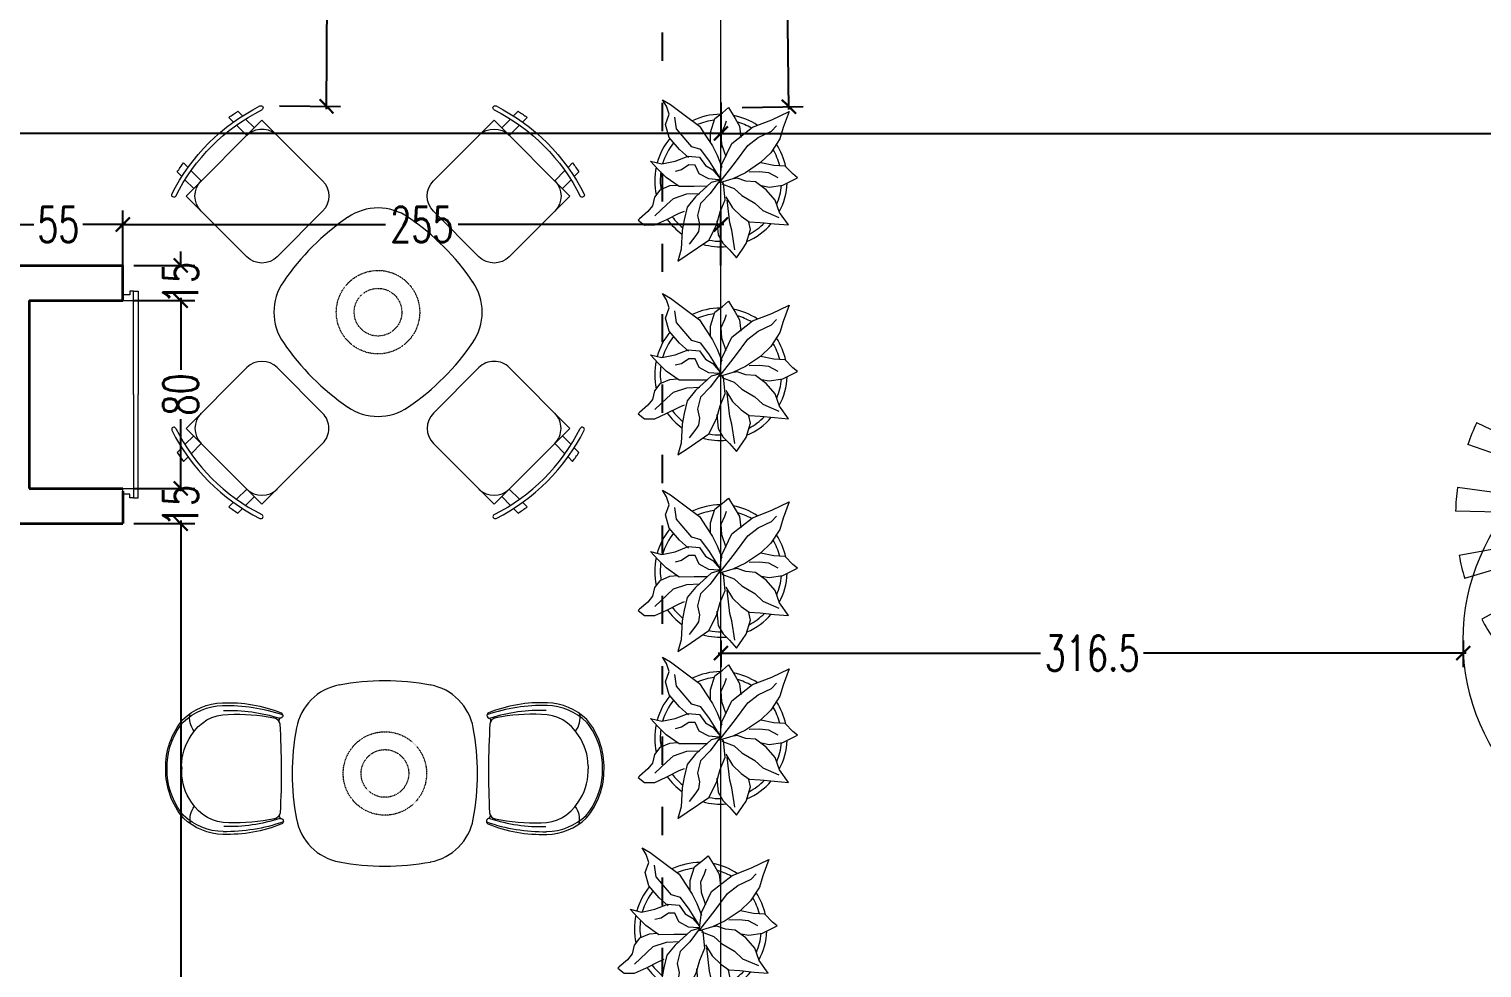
# Model space of a CAD drawing. Header units: centimetres. Extents: x -3207095 to 15275363, y -32656 to 4798027.
# Drawn here: x 682702 to 683321, y 4437338 to 4437738 of the extents above; entities that cross this region are included whole.
import ezdxf

# ---------------------------------------------------------------- set-up
doc = ezdxf.new("R2010")
doc.units = ezdxf.units.CM
for name, pattern in [('ACAD_ISO03W100', [30, 12, -18]), ('DUZ', [500, 500]), ('HIDDEN', [0.375, 0.25, -0.125])]:
    doc.linetypes.add(name, pattern=pattern)
doc.layers.get('0').update_dxf_attribs({"color": 1, "linetype": 'DUZ'})
doc.layers.add('DIM', color=1, linetype='DUZ')
for name, color, linetype, lineweight in [('DUVAR', 7, 'Continuous', 35), ('Fix & Furniture', 144, 'Continuous', 13), ('Fix. Furniture', 144, 'Continuous', 9), ('iç duvar', 7, 'Continuous', 50), ('KAPEN', 151, 'Continuous', 9), ('Wall', 7, 'Continuous', 35)]:
    doc.layers.add(name, color=color, linetype=linetype, lineweight=lineweight)
doc.styles.add('ATT', font='romans.shx')
doc.styles.add('DIM', font='ROMANSTW.SHX', dxfattribs={"width": 0.7})
doc.dimstyles.new('1_100', dxfattribs={"dimtxt": 15, "dimasz": 6, "dimexe": 6, "dimexo": 0, "dimgap": 2, "dimtad": 0, "dimdec": 1, "dimzin": 11, "dimdsep": 46, "dimtxsty": 'DIM', "dimblk": 'ARCHTICK', "dimcen": 3, "dimdle": 1.25, "dimclrt": 2, "dimadec": 0, "dimazin": 0, "dimtfac": 1.25, "dimtdec": 1, "dimtix": 1, "dimtofl": 0, "dimtmove": 1, "dimatfit": 3, "dimldrblk": 'ARCHTICK', "dimfxl": 20, "dimfxlon": 1, "dimtolj": 1, "dimtzin": 0, "dimarcsym": 0})

# ---------------------------------------------------------------- blocks, each defined once
blk = doc.blocks.new('_ArchTick')
at = {"color": 0, "linetype": 'ByBlock', "const_width": 0.15}
blk.add_lwpolyline([(-0.5, -0.5), (0.5, 0.5)], dxfattribs=at)
blk = doc.blocks.new('*D5577')
at = {"layer": 'Defpoints', "color": 0, "linetype": 'Continuous', "lineweight": 5, "transparency": 16777216}
for p in [(682946.79, 4439774.74), (682766.79, 4439756.93), (682946.79, 0)]:
    blk.add_point(p, dxfattribs=at)
at = {"layer": 'DIM', "color": 0, "linetype": 'Continuous', "lineweight": -2, "transparency": 16777216}
for p, q in [((682766.79, 4439756.93), (682766.79, 4439780.74)), ((682946.79, 4439754.74), (682946.79, 4439780.74)), ((682765.54, 4439774.74), (682842.29, 4439774.74)), ((682948.04, 4439774.74), (682871.29, 4439774.74))]:
    blk.add_line(p, q, dxfattribs=at)
at = {"layer": 'DIM', "color": 0, "linetype": 'Continuous', "lineweight": -2, "transparency": 16777216, "xscale": 6, "yscale": 6, "zscale": 6, "rotation": 180}
blk.add_blockref('_ArchTick', (682766.79, 4439774.74), dxfattribs=at)
at = {"layer": 'DIM', "color": 0, "linetype": 'Continuous', "lineweight": -2, "transparency": 16777216, "xscale": 6, "yscale": 6, "zscale": 6}
blk.add_blockref('_ArchTick', (682946.79, 4439774.74), dxfattribs=at)
at = {"layer": 'DIM', "color": 2, "linetype": 'Continuous', "lineweight": 5, "transparency": 16777216, "insert": (682856.79, 4439774.74), "char_height": 15, "attachment_point": 5, "style": 'DIM'}
blk.add_mtext('\\A1;180', dxfattribs=at)
blk = doc.blocks.new('*D5696')
at = {"layer": 'Defpoints', "color": 0, "linetype": 'Continuous', "lineweight": 5, "transparency": 16777216}
for p in [(682996.79, 4437654.35), (682741.79, 4437636.93), (682996.79, 4437636.93)]:
    blk.add_point(p, dxfattribs=at)
at = {"layer": 'DIM', "color": 0, "linetype": 'Continuous', "lineweight": -2, "transparency": 16777216}
for p, q in [((682741.79, 4437636.93), (682741.79, 4437660.35)), ((682996.79, 4437636.93), (682996.79, 4437660.35)), ((682740.54, 4437654.35), (682853.79, 4437654.35)), ((682998.04, 4437654.35), (682884.79, 4437654.35))]:
    blk.add_line(p, q, dxfattribs=at)
at = {"layer": 'DIM', "color": 0, "linetype": 'Continuous', "lineweight": -2, "transparency": 16777216, "xscale": 6, "yscale": 6, "zscale": 6, "rotation": 180}
blk.add_blockref('_ArchTick', (682741.79, 4437654.35), dxfattribs=at)
at = {"layer": 'DIM', "color": 0, "linetype": 'Continuous', "lineweight": -2, "transparency": 16777216, "xscale": 6, "yscale": 6, "zscale": 6}
blk.add_blockref('_ArchTick', (682996.79, 4437654.35), dxfattribs=at)
at = {"layer": 'DIM', "color": 2, "linetype": 'Continuous', "lineweight": 5, "transparency": 16777216, "insert": (682869.29, 4437654.35), "char_height": 15, "attachment_point": 5, "style": 'DIM'}
blk.add_mtext('\\A1;255', dxfattribs=at)
blk = doc.blocks.new('*D5697')
at = {"layer": 'Defpoints', "color": 0, "linetype": 'Continuous', "lineweight": 5, "transparency": 16777216}
for p in [(682686.79, 4437654.35), (682686.79, 4437636.93), (682741.79, 4437636.93)]:
    blk.add_point(p, dxfattribs=at)
at = {"layer": 'DIM', "color": 0, "linetype": 'Continuous', "lineweight": -2, "transparency": 16777216}
for p, q in [((682686.79, 4437636.93), (682686.79, 4437660.35)), ((682741.79, 4437636.93), (682741.79, 4437660.35)), ((682685.54, 4437654.35), (682703.79, 4437654.35)), ((682743.04, 4437654.35), (682724.79, 4437654.35))]:
    blk.add_line(p, q, dxfattribs=at)
at = {"layer": 'DIM', "color": 0, "linetype": 'Continuous', "lineweight": -2, "transparency": 16777216, "xscale": 6, "yscale": 6, "zscale": 6, "rotation": 180}
blk.add_blockref('_ArchTick', (682686.79, 4437654.35), dxfattribs=at)
at = {"layer": 'DIM', "color": 0, "linetype": 'Continuous', "lineweight": -2, "transparency": 16777216, "xscale": 6, "yscale": 6, "zscale": 6}
blk.add_blockref('_ArchTick', (682741.79, 4437654.35), dxfattribs=at)
at = {"layer": 'DIM', "color": 2, "linetype": 'Continuous', "lineweight": 5, "transparency": 16777216, "insert": (682714.29, 4437654.35), "char_height": 15, "attachment_point": 5, "style": 'DIM'}
blk.add_mtext('\\A1;55', dxfattribs=at)
blk = doc.blocks.new('*D5698')
at = {"layer": 'Defpoints', "color": 0, "linetype": 'Continuous', "lineweight": 5, "transparency": 16777216}
for p in [(682741.79, 4437621.93), (682741.79, 4437541.93), (682766.46, 4437541.93)]:
    blk.add_point(p, dxfattribs=at)
at = {"layer": 'DIM', "color": 0, "linetype": 'Continuous', "lineweight": -2, "transparency": 16777216}
for p, q in [((682746.46, 4437621.93), (682772.46, 4437621.93)), ((682766.46, 4437623.18), (682766.46, 4437592.43)), ((682766.46, 4437540.68), (682766.46, 4437571.43)), ((682746.46, 4437541.93), (682772.46, 4437541.93))]:
    blk.add_line(p, q, dxfattribs=at)
at = {"layer": 'DIM', "color": 0, "linetype": 'Continuous', "lineweight": -2, "transparency": 16777216, "xscale": 6, "yscale": 6, "zscale": 6}
for p, rotation in [((682766.46, 4437621.93), 90), ((682766.46, 4437541.93), 270)]:
    blk.add_blockref('_ArchTick', p, dxfattribs=dict(at, rotation=rotation))
at = {"layer": 'DIM', "color": 2, "linetype": 'Continuous', "lineweight": 5, "transparency": 16777216, "insert": (682766.46, 4437581.93), "char_height": 15, "attachment_point": 5, "rotation": 90, "style": 'DIM'}
blk.add_mtext('\\A1;80', dxfattribs=at)
blk = doc.blocks.new('*D5699')
at = {"layer": 'Defpoints', "color": 0, "linetype": 'Continuous', "lineweight": 5, "transparency": 16777216}
for p in [(682741.79, 4437636.93), (682766.46, 4437636.93), (682741.79, 4437621.93)]:
    blk.add_point(p, dxfattribs=at)
at = {"layer": 'DIM', "color": 0, "linetype": 'Continuous', "lineweight": -2, "transparency": 16777216}
for p, q in [((682766.46, 4437636.93), (682766.46, 4437642.93)), ((682746.46, 4437636.93), (682772.46, 4437636.93)), ((682746.46, 4437621.93), (682772.46, 4437621.93)), ((682766.46, 4437621.93), (682766.46, 4437615.93))]:
    blk.add_line(p, q, dxfattribs=at)
at = {"layer": 'DIM', "color": 0, "linetype": 'Continuous', "lineweight": -2, "transparency": 16777216, "xscale": 6, "yscale": 6, "zscale": 6}
for p, rotation in [((682766.46, 4437636.93), 270), ((682766.46, 4437621.93), 90)]:
    blk.add_blockref('_ArchTick', p, dxfattribs=dict(at, rotation=rotation))
at = {"layer": 'DIM', "color": 2, "linetype": 'Continuous', "lineweight": 5, "transparency": 16777216, "insert": (682766.46, 4437629.43), "char_height": 15, "attachment_point": 5, "rotation": 90, "style": 'DIM'}
blk.add_mtext('\\A1;15', dxfattribs=at)
blk = doc.blocks.new('*D5700')
at = {"layer": 'Defpoints', "color": 0, "linetype": 'Continuous', "lineweight": 5, "transparency": 16777216}
for p in [(682741.79, 4437541.93), (682741.79, 4437526.93), (682766.46, 4437526.93)]:
    blk.add_point(p, dxfattribs=at)
at = {"layer": 'DIM', "color": 0, "linetype": 'Continuous', "lineweight": -2, "transparency": 16777216}
for p, q in [((682766.46, 4437541.93), (682766.46, 4437547.93)), ((682746.46, 4437541.93), (682772.46, 4437541.93)), ((682746.46, 4437526.93), (682772.46, 4437526.93)), ((682766.46, 4437526.93), (682766.46, 4437520.93))]:
    blk.add_line(p, q, dxfattribs=at)
at = {"layer": 'DIM', "color": 0, "linetype": 'Continuous', "lineweight": -2, "transparency": 16777216, "xscale": 6, "yscale": 6, "zscale": 6}
for p, rotation in [((682766.46, 4437541.93), 270), ((682766.46, 4437526.93), 90)]:
    blk.add_blockref('_ArchTick', p, dxfattribs=dict(at, rotation=rotation))
at = {"layer": 'DIM', "color": 2, "linetype": 'Continuous', "lineweight": 5, "transparency": 16777216, "insert": (682766.46, 4437534.43), "char_height": 15, "attachment_point": 5, "rotation": 90, "style": 'DIM'}
blk.add_mtext('\\A1;15', dxfattribs=at)
blk = doc.blocks.new('*D4582')
at = {"layer": 'Defpoints', "color": 0, "linetype": 'Continuous', "lineweight": 5, "transparency": 16777216}
for p in [(682741.79, 4437526.93), (682760.27, 4436836.93), (682766.46, 4436836.93)]:
    blk.add_point(p, dxfattribs=at)
at = {"layer": 'DIM', "color": 0, "linetype": 'Continuous', "lineweight": -2, "transparency": 16777216}
for p, q in [((682746.46, 4437526.93), (682772.46, 4437526.93)), ((682766.46, 4437528.18), (682766.46, 4437197.43)), ((682766.46, 4436835.68), (682766.46, 4437166.43)), ((682760.27, 4436836.93), (682772.46, 4436836.93))]:
    blk.add_line(p, q, dxfattribs=at)
at = {"layer": 'DIM', "color": 0, "linetype": 'Continuous', "lineweight": -2, "transparency": 16777216, "xscale": 6, "yscale": 6, "zscale": 6}
for p, rotation in [((682766.46, 4437526.93), 90), ((682766.46, 4436836.93), 270)]:
    blk.add_blockref('_ArchTick', p, dxfattribs=dict(at, rotation=rotation))
at = {"layer": 'DIM', "color": 2, "linetype": 'Continuous', "lineweight": 5, "transparency": 16777216, "insert": (682766.46, 4437181.93), "char_height": 15, "attachment_point": 5, "rotation": 90, "style": 'DIM'}
blk.add_mtext('\\A1;690', dxfattribs=at)
blk = doc.blocks.new('*D5535')
at = {"layer": 'Defpoints', "color": 0, "linetype": 'Continuous', "lineweight": 5, "transparency": 16777216}
for p in [(681926.79, 4437706.36), (682996.79, 4437706.36), (682996.79, 4437693.14)]:
    blk.add_point(p, dxfattribs=at)
at = {"layer": 'DIM', "color": 0, "linetype": 'Continuous', "lineweight": -2, "transparency": 16777216}
for p, q in [((681926.79, 4437706.36), (681926.79, 4437687.14)), ((682996.79, 4437706.36), (682996.79, 4437687.14)), ((681925.54, 4437693.14), (682442.29, 4437693.14)), ((682998.04, 4437693.14), (682481.29, 4437693.14))]:
    blk.add_line(p, q, dxfattribs=at)
at = {"layer": 'DIM', "color": 0, "linetype": 'Continuous', "lineweight": -2, "transparency": 16777216, "xscale": 6, "yscale": 6, "zscale": 6, "rotation": 180}
blk.add_blockref('_ArchTick', (681926.79, 4437693.14), dxfattribs=at)
at = {"layer": 'DIM', "color": 0, "linetype": 'Continuous', "lineweight": -2, "transparency": 16777216, "xscale": 6, "yscale": 6, "zscale": 6}
blk.add_blockref('_ArchTick', (682996.79, 4437693.14), dxfattribs=at)
at = {"layer": 'DIM', "color": 2, "linetype": 'Continuous', "lineweight": 5, "transparency": 16777216, "insert": (682461.79, 4437693.14), "char_height": 15, "attachment_point": 5, "style": 'DIM'}
blk.add_mtext('\\A1;1070', dxfattribs=at)
blk = doc.blocks.new('*D5536')
at = {"layer": 'Defpoints', "color": 0, "linetype": 'Continuous', "lineweight": 5, "transparency": 16777216}
for p in [(682996.79, 4437706.36), (684566.79, 4437706.36), (684566.79, 4437693.14)]:
    blk.add_point(p, dxfattribs=at)
at = {"layer": 'DIM', "color": 0, "linetype": 'Continuous', "lineweight": -2, "transparency": 16777216}
for p, q in [((682996.79, 4437706.36), (682996.79, 4437687.14)), ((684566.79, 4437706.36), (684566.79, 4437687.14)), ((682995.54, 4437693.14), (683762.29, 4437693.14)), ((684568.04, 4437693.14), (683801.29, 4437693.14))]:
    blk.add_line(p, q, dxfattribs=at)
at = {"layer": 'DIM', "color": 0, "linetype": 'Continuous', "lineweight": -2, "transparency": 16777216, "xscale": 6, "yscale": 6, "zscale": 6, "rotation": 180}
blk.add_blockref('_ArchTick', (682996.79, 4437693.14), dxfattribs=at)
at = {"layer": 'DIM', "color": 0, "linetype": 'Continuous', "lineweight": -2, "transparency": 16777216, "xscale": 6, "yscale": 6, "zscale": 6}
blk.add_blockref('_ArchTick', (684566.79, 4437693.14), dxfattribs=at)
at = {"layer": 'DIM', "color": 2, "linetype": 'Continuous', "lineweight": 5, "transparency": 16777216, "insert": (683781.79, 4437693.14), "char_height": 15, "attachment_point": 5, "style": 'DIM'}
blk.add_mtext('\\A1;1570', dxfattribs=at)
blk = doc.blocks.new('*D5711')
at = {"layer": 'Defpoints', "color": 0, "linetype": 'Continuous', "lineweight": 5, "transparency": 16777216}
for p in [(0, 4437573.74), (-26.4, 4437528.74), (690996.93, 4437528.74)]:
    blk.add_point(p, dxfattribs=at)
at = {"layer": 'DIM', "color": 0, "linetype": 'Continuous', "lineweight": -2, "transparency": 16777216}
for p, q in [((-26.4, 4437574.99), (-26.4, 4437561.74)), ((-6.4, 4437573.74), (-32.4, 4437573.74)), ((-26.4, 4437527.49), (-26.4, 4437540.74)), ((-6.4, 4437528.74), (-32.4, 4437528.74))]:
    blk.add_line(p, q, dxfattribs=at)
at = {"layer": 'DIM', "color": 0, "linetype": 'Continuous', "lineweight": -2, "transparency": 16777216, "xscale": 6, "yscale": 6, "zscale": 6}
for p, rotation in [((-26.4, 4437573.74), 90), ((-26.4, 4437528.74), 270)]:
    blk.add_blockref('_ArchTick', p, dxfattribs=dict(at, rotation=rotation))
at = {"layer": 'DIM', "color": 2, "linetype": 'Continuous', "lineweight": 5, "transparency": 16777216, "insert": (-26.4, 4437551.24), "char_height": 15, "attachment_point": 5, "rotation": 90, "style": 'DIM'}
blk.add_mtext('\\A1;45', dxfattribs=at)
blk = doc.blocks.new('safgsdghsdh')
at = {"layer": 'Fix & Furniture'}
for p, q in [((28544.84, -966.17), (28536.48, -945.63)), ((28545.03, -966.1), (28538.72, -944.85)), ((28545.71, -966.02), (28546.43, -943.85)), ((28545.91, -966.03), (28548.79, -944.04)), ((28546.56, -966.23), (28556.24, -946.27)), ((28546.74, -966.33), (28558.32, -947.41)), ((28544.26, -966.53), (28529.84, -949.67)), ((28544.11, -966.67), (28528.12, -951.3)), ((28547.26, -966.77), (28564.22, -952.48)), ((28547.38, -966.94), (28565.65, -954.36)), ((28543.72, -967.23), (28523.7, -957.7)), ((28543.64, -967.42), (28522.78, -959.88)), ((28547.68, -967.55), (28568.98, -961.39)), ((28547.72, -967.75), (28569.53, -963.69)), ((28543.52, -968.08), (28521.34, -967.52)), ((28543.52, -968.29), (28521.4, -969.89)), ((28543.68, -968.95), (28523.19, -977.46)), ((28543.77, -969.14), (28524.21, -979.59)), ((28544.18, -969.68), (28528.93, -985.78)), ((28544.33, -969.81), (28530.72, -987.32)), ((28544.93, -970.14), (28537.55, -991.05)), ((28545.13, -970.2), (28539.81, -991.73)), ((28545.81, -970.25), (28547.56, -992.36)), ((28546.01, -970.23), (28549.91, -992.06)), ((28546.65, -970), (28557.25, -989.48)), ((28546.83, -969.9), (28559.27, -988.25)), ((28547.32, -969.43), (28564.93, -982.91)), ((28547.44, -969.26), (28566.27, -980.97)), ((28547.7, -968.63), (28569.27, -973.79)), ((28547.74, -968.43), (28569.71, -971.47)), ((28546.9, -1003.68), (28541.78, -975.9)), ((28547.33, -1003.65), (28547.98, -975.41)), ((28547.56, -1003.66), (28551.28, -975.66)), ((28546.67, -1003.74), (28538.56, -976.68)), ((28547.99, -1003.77), (28557.33, -977.11)), ((28548.2, -1003.85), (28560.39, -978.37)), ((28546.27, -1003.9), (28532.82, -979.07)), ((28546.07, -1004.02), (28530, -980.8)), ((28548.57, -1004.08), (28565.69, -981.62)), ((28548.75, -1004.23), (28568.21, -983.76)), ((28545.74, -1004.31), (28525.27, -984.85)), ((28545.59, -1004.49), (28523.12, -987.37)), ((28549.04, -1004.56), (28572.26, -988.49)), ((28545.36, -1004.86), (28519.88, -992.67)), ((28549.16, -1004.76), (28573.99, -991.31)), ((28545.27, -1005.07), (28518.62, -995.73)), ((28549.32, -1005.16), (28576.38, -997.05)), ((28549.38, -1005.39), (28577.16, -1000.27)), ((28545.17, -1005.5), (28517.17, -1001.78)), ((28545.15, -1005.73), (28516.92, -1005.08)), ((28545.19, -1006.16), (28517.41, -1011.28)), ((28545.24, -1006.39), (28518.19, -1014.5)), ((28545.41, -1006.79), (28520.58, -1020.24)), ((28545.53, -1006.99), (28522.31, -1023.06)), ((28549.21, -1006.69), (28574.69, -1018.88)), ((28549.29, -1006.48), (28575.95, -1015.82)), ((28549.4, -1006.06), (28577.4, -1009.77)), ((28549.41, -1005.82), (28577.65, -1006.47)), ((28545.82, -1007.32), (28526.35, -1027.79)), ((28545.99, -1007.47), (28528.87, -1029.94)), ((28546.36, -1007.7), (28534.18, -1033.18)), ((28546.58, -1007.79), (28537.24, -1034.44)), ((28547, -1007.89), (28543.29, -1035.89)), ((28547.24, -1007.91), (28546.59, -1036.14)), ((28547.67, -1007.87), (28552.79, -1035.65)), ((28547.9, -1007.82), (28556.01, -1034.87)), ((28548.3, -1007.65), (28561.75, -1032.48)), ((28548.5, -1007.53), (28564.57, -1030.75)), ((28548.83, -1007.24), (28569.3, -1026.71)), ((28548.98, -1007.07), (28571.44, -1024.19))]:
    blk.add_line(p, q, dxfattribs=at)
for centre, radius, start, end in [((28545.64, -968.14), 24.3, 106.5503, 112.128), ((28545.64, -968.14), 24.3, 82.5503, 88.128), ((28545.64, -968.14), 24.3, 58.5503, 64.128), ((28545.64, -968.14), 24.3, 130.5503, 136.128), ((28545.64, -968.14), 24.3, 34.5503, 40.128), ((28545.64, -968.14), 24.3, 154.5503, 160.128), ((28545.64, -968.14), 24.3, 10.5503, 16.128), ((28545.64, -968.14), 24.3, 178.5503, 184.128), ((28545.64, -968.14), 24.3, 346.5503, 352.128), ((28547.28, -1005.78), 30.38, 100.4447, 106.6914), ((28547.28, -1005.78), 30.38, 82.4447, 88.6914), ((28545.64, -968.14), 24.3, 202.5503, 208.128), ((28547.28, -1005.78), 30.38, 64.4447, 70.6914), ((28547.28, -1005.78), 30.38, 118.4447, 124.6914), ((28545.64, -968.14), 24.3, 322.5503, 328.128), ((28547.28, -1005.78), 30.38, 46.4447, 52.6914), ((28547.28, -1005.78), 30.38, 136.4447, 142.6914), ((28545.64, -968.14), 24.3, 226.5503, 232.128), ((28545.64, -968.14), 24.3, 298.5503, 304.128), ((28547.28, -1005.78), 30.38, 28.4447, 34.6914), ((28547.28, -1005.78), 30.38, 154.4447, 160.6914), ((28545.64, -968.14), 24.3, 250.5503, 256.128), ((28545.64, -968.14), 24.3, 274.5503, 280.128), ((28547.28, -1005.78), 30.38, 10.4447, 16.6914), ((28547.28, -1005.78), 30.38, 172.4447, 178.6914), ((28547.28, -1005.78), 2.13, 154.4447, 160.6914), ((28547.28, -1005.78), 2.13, 136.4447, 142.6914), ((28547.28, -1005.78), 2.13, 118.4447, 124.6914), ((28547.28, -1005.78), 2.13, 100.4447, 106.6914), ((28547.28, -1005.78), 2.13, 82.4447, 88.6914), ((28547.28, -1005.78), 2.13, 64.4447, 70.6914), ((28547.28, -1005.78), 2.13, 46.4447, 52.6914), ((28547.28, -1005.78), 2.13, 28.4447, 34.6914), ((28547.28, -1005.78), 2.13, 172.4447, 178.6914), ((28547.28, -1005.78), 2.13, 190.4447, 196.6914), ((28547.28, -1005.78), 2.13, 208.4447, 214.6914), ((28547.28, -1005.78), 2.13, 334.4447, 340.6914), ((28547.28, -1005.78), 2.13, 10.4447, 16.6914), ((28547.28, -1005.78), 2.13, 352.4447, 358.6914), ((28547.28, -1005.78), 30.38, 352.4447, 358.6914), ((28547.28, -1005.78), 2.13, 226.4447, 232.6914), ((28547.28, -1005.78), 2.13, 244.4447, 250.6914), ((28547.28, -1005.78), 2.13, 262.4447, 268.6914), ((28547.28, -1005.78), 2.13, 280.4447, 286.6914), ((28547.28, -1005.78), 2.13, 298.4447, 304.6914), ((28547.28, -1005.78), 2.13, 316.4447, 322.6914), ((28547.28, -1005.78), 30.38, 190.4447, 196.6914), ((28547.28, -1005.78), 30.38, 334.4447, 340.6914), ((28547.28, -1005.78), 30.38, 208.4447, 214.6914), ((28547.28, -1005.78), 30.38, 316.4447, 322.6914), ((28547.28, -1005.78), 30.38, 226.4447, 232.6914), ((28547.28, -1005.78), 30.38, 298.4447, 304.6914), ((28547.28, -1005.78), 30.38, 244.4447, 250.6914), ((28547.28, -1005.78), 30.38, 280.4447, 286.6914), ((28547.28, -1005.78), 30.38, 262.4447, 268.6914)]:
    blk.add_arc(centre, radius, start, end, dxfattribs=at)
blk = doc.blocks.new('A$C3A257523')
for p, q in [((77.4, 593.5), (77.4, 593.5)), ((117.9, 546.8), (517.9, 546.8)), ((117.9, 46.8), (117.9, 546.8)), ((39.9, 496.8), (9.3, 496.8)), ((117.9, 496.8), (60.4, 496.8)), ((30.4, 446.8), (0, 446.8)), ((117.9, 446.8), (50.7, 446.8)), ((617.9, 446.8), (617.9, 146.8)), ((30.4, 146.8), (0, 146.8)), ((117.9, 146.8), (50.7, 146.8)), ((39.9, 96.8), (9.3, 96.8)), ((117.9, 96.8), (60.4, 96.8)), ((517.9, 46.8), (117.9, 46.8)), ((77.4, 0), (77.4, 0))]:
    blk.add_line(p, q)
for centre, radius, start, end in [((949.9, 296.8), 931.7, 161.83805, 198.16195), ((949.9, 296.8), 911.7, 161.83805, 198.16195), ((74.1, 584.1), 10, 71.2164, 161.83805), ((74.1, 584.1), 10, 341.83805, 71.2164), ((217.9, 446.8), 100, 90, 180), ((517.9, 446.8), 100, 0, 90), ((949.9, 296.8), 961.7, 167.99678, 171.02665), ((949.9, 296.8), 961.7, 188.97335, 192.00322), ((217.9, 146.8), 100, 180, 270), ((517.9, 146.8), 100, 270, 0), ((74.1, 9.5), 10, 198.16195, 288.7836), ((74.1, 9.5), 10, 288.7836, 18.16195)]:
    blk.add_arc(centre, radius, start, end)
blk = doc.blocks.new('dfshsdfhsdhsdfh')
at = {"layer": 'Fix. Furniture', "linetype": 'HIDDEN', "ltscale": 0.02}
for radius in [7, 4]:
    blk.add_circle((59672.86, 2781.15), radius, dxfattribs=at)
at = {"layer": 'Fix. Furniture', "ltscale": 0.02}
for centre, radius, start, end in [((59666.86, 2787.14), 9, 100.4699, 169.5301), ((59672.86, 2755.21), 41.49, 79.325, 100.6032), ((59678.86, 2787.14), 9, 10.4699, 79.5208), ((59698.8, 2781.15), 41.49, 169.3968, 190.675), ((59646.93, 2781.15), 41.49, 349.325, 10.6032), ((59666.86, 2775.15), 9, 190.4792, 259.5301), ((59678.86, 2775.15), 9, 280.4792, 349.5208), ((59672.86, 2807.08), 41.49, 259.3968, 280.675)]:
    blk.add_arc(centre, radius, start, end, dxfattribs=at)
blk = doc.blocks.new('Sofa chair')
at = {"layer": 'Fix. Furniture', "ltscale": 60}
for p in [(11009.73, -1157.89), (11010.71, -1157.89)]:
    blk.add_line(p, (11010.22, -1157.89), dxfattribs=at)
for centre, radius, start, end in [((11009.97, -1167.67), 12.46, 88.8214, 130.1423), ((11009.97, -1167.43), 11.98, 88.8214, 125.7721), ((11010.48, -1167.67), 12.46, 49.8577, 91.1786), ((11010.48, -1167.43), 11.98, 54.2279, 91.1786), ((11009.09, -1165), 9.91, 136.2429, 178.6726), ((11009.55, -1165.04), 9.91, 136.2429, 178.6726), ((11009.94, -1166.59), 11.29, 128.1518, 131.9169), ((11009.73, -1166.67), 8.78, 90, 125.5055), ((11010.71, -1166.67), 8.78, 54.4945, 90), ((11010.51, -1166.59), 11.29, 48.0831, 51.8482), ((11010.89, -1165.04), 9.91, 1.3274, 43.7571), ((11011.35, -1165), 9.91, 1.3274, 43.7571), ((11001.66, -1163.04), 3.78, 53.312, 100.6327), ((11008.32, -1165.68), 7.18, 120.8927, 180.5425), ((11012.13, -1165.68), 7.18, 359.4575, 59.1073), ((11018.78, -1163.04), 3.78, 79.3673, 126.688), ((11023.36, -1165.63), 24.19, 177.9612, 201.9196), ((11029.4, -1165.31), 29.76, 179.0327, 198.7819), ((11027.23, -1165.91), 26.76, 177.9333, 198.3332), ((11035.54, -1166.96), 34.42, 177.991, 190.8222), ((10993.21, -1165.91), 26.76, 341.6668, 2.0667), ((10984.9, -1166.96), 34.42, 349.1778, 2.009), ((10991.05, -1165.31), 29.76, 341.2181, 0.9673), ((10997.09, -1165.63), 24.19, 338.0804, 2.0388), ((11001.43, -1174.3), 0.63, 215.7325, 257.7956), ((11001.33, -1174.41), 0.509, 265.9106, 8.7207), ((11003, -1173.11), 1.3, 193.9233, 259.7562), ((11002.27, -1174.86), 0.607, 66.9234, 134.8673), ((11010.22, -1042.05), 132.55, 266.7757, 273.2243), ((11017.45, -1173.11), 1.3, 280.2438, 346.0767), ((11018.18, -1174.86), 0.607, 45.1327, 113.0766), ((11019.12, -1174.41), 0.509, 171.2793, 274.0894), ((11019.02, -1174.3), 0.63, 282.2044, 324.2675)]:
    blk.add_arc(centre, radius, start, end, dxfattribs=at)
blk = doc.blocks.new('12PPLT12')
at = {"color": 0, "linetype": 'ByBlock'}
for p, q in [((-0.05, 0.632), (-0.034, 0.694)), ((-0.034, 0.694), (-0.032, 0.751)), ((-0.032, 0.751), (-0.002, 0.689)), ((-0.002, 0.689), (0.044, 0.559)), ((-0.148, 0.486), (-0.116, 0.583)), ((-0.116, 0.583), (-0.05, 0.632)), ((-0.064, 0.51), (-0.026, 0.591)), ((0.044, 0.559), (0.09, 0.432)), ((-0.132, 0.367), (-0.148, 0.486)), ((-0.05, 0.38), (-0.064, 0.51)), ((-0.349, 0.334), (-0.362, 0.415)), ((-0.362, 0.415), (-0.303, 0.35)), ((-0.332, 0.247), (-0.349, 0.334)), ((-0.303, 0.35), (-0.208, 0.312)), ((-0.108, 0.279), (-0.132, 0.367)), ((-0.043, 0.334), (-0.05, 0.38)), ((0.003, 0.279), (-0.043, 0.334)), ((0.09, 0.432), (0.09, 0.339)), ((0.09, 0.339), (0.09, 0.253)), ((0.093, 0.282), (0.134, 0.347)), ((0.134, 0.347), (0.22, 0.415)), ((0.22, 0.415), (0.291, 0.421)), ((0.28, 0.353), (0.25, 0.328)), ((0.291, 0.421), (0.35, 0.429)), ((0.348, 0.331), (0.342, 0.266)), ((0.35, 0.429), (0.348, 0.331)), ((-0.289, 0.136), (-0.332, 0.247)), ((-0.205, 0.231), (-0.251, 0.247)), ((-0.208, 0.312), (-0.105, 0.29)), ((-0.137, 0.231), (-0.205, 0.231)), ((-0.097, 0.204), (-0.137, 0.231)), ((-0.105, 0.29), (-0.037, 0.236)), ((-0.037, 0.236), (-0.034, 0.158)), ((0.009, 0.169), (0.003, 0.279)), ((0.09, 0.253), (0.082, 0.174)), ((0.155, 0.228), (0.131, 0.13)), ((0.193, 0.293), (0.155, 0.228)), ((0.25, 0.328), (0.193, 0.293)), ((0.342, 0.266), (0.304, 0.19)), ((-0.536, 0.125), (-0.59, 0.109)), ((-0.487, 0.171), (-0.536, 0.125)), ((-0.425, 0.193), (-0.487, 0.171)), ((-0.346, 0.179), (-0.425, 0.193)), ((-0.292, 0.149), (-0.346, 0.179)), ((-0.194, 0.074), (-0.289, 0.136)), ((-0.11, 0.133), (-0.097, 0.204)), ((-0.069, 0.06), (-0.11, 0.133)), ((-0.034, 0.158), (-0.007, 0.101)), ((0.006, 0.027), (0.009, 0.169)), ((0.082, 0.174), (0.061, 0.082)), ((0.074, 0.098), (0.223, 0.188)), ((0.223, 0.188), (0.421, 0.204)), ((0.315, 0.109), (0.413, 0.117)), ((0.413, 0.117), (0.524, 0.101)), ((0.421, 0.204), (0.573, 0.171)), ((0.524, 0.101), (0.578, 0.114)), ((0.573, 0.171), (0.716, 0.152)), ((0.716, 0.152), (0.613, 0.074)), ((-0.671, 0.098), (-0.687, 0.095)), ((-0.687, 0.095), (-0.666, 0.036)), ((-0.59, 0.109), (-0.671, 0.098)), ((-0.666, 0.036), (-0.601, -0.005)), ((-0.563, 0.052), (-0.441, 0.074)), ((-0.441, 0.074), (-0.373, 0.084)), ((-0.373, 0.084), (-0.27, 0.057)), ((-0.229, 0.003), (-0.324, -0.027)), ((-0.27, 0.057), (-0.186, 0.006)), ((-0.069, 0.027), (-0.229, 0.003)), ((-0.108, 0.019), (-0.194, 0.074)), ((-0.01, 0.003), (-0.121, -0.038)), ((-0.01, 0.014), (-0.069, 0.06)), ((-0.002, 0.006), (-0.069, 0.027)), ((-0.018, -0.008), (0.074, 0.098)), ((-0.01, -0.005), (0.169, 0.055)), ((0.003, 0.017), (-0.01, 0.014)), ((0.003, -0.029), (-0.01, 0.003)), ((-0.007, 0.101), (0.003, 0.017)), ((0.169, 0.055), (0.315, 0.109)), ((0.545, 0.017), (0.429, -0.032)), ((0.613, 0.074), (0.545, 0.017)), ((-0.601, -0.005), (-0.503, -0.021)), ((-0.503, -0.021), (-0.4, -0.032)), ((-0.395, -0.094), (-0.452, -0.152)), ((-0.4, -0.032), (-0.357, -0.04)), ((-0.324, -0.027), (-0.395, -0.094)), ((-0.224, -0.059), (-0.292, -0.122)), ((-0.121, -0.038), (-0.224, -0.059)), ((-0.053, -0.14), (0.003, -0.029)), ((0.082, -0.038), (-0.018, -0.008)), ((-0.007, -0.024), (0.05, -0.105)), ((0.05, -0.105), (0.071, -0.181)), ((0.188, -0.054), (0.082, -0.038)), ((0.112, -0.051), (0.09, -0.043)), ((0.155, -0.108), (0.112, -0.051)), ((0.212, -0.152), (0.155, -0.108)), ((0.323, -0.051), (0.188, -0.054)), ((0.215, -0.062), (0.282, -0.103)), ((0.282, -0.103), (0.334, -0.146)), ((0.429, -0.032), (0.323, -0.051)), ((0.396, -0.124), (0.326, -0.054)), ((-0.452, -0.152), (-0.536, -0.268)), ((-0.316, -0.187), (-0.352, -0.227)), ((-0.292, -0.122), (-0.316, -0.187)), ((-0.213, -0.263), (-0.135, -0.195)), ((-0.135, -0.195), (-0.053, -0.14)), ((-0.119, -0.304), (-0.04, -0.148)), ((-0.037, -0.122), (-0.04, -0.219)), ((0.071, -0.181), (0.12, -0.282)), ((0.247, -0.246), (0.212, -0.152)), ((0.234, -0.2), (0.277, -0.241)), ((0.334, -0.146), (0.372, -0.217)), ((0.464, -0.176), (0.396, -0.124)), ((0.48, -0.257), (0.464, -0.176)), ((-0.536, -0.268), (-0.606, -0.328)), ((-0.606, -0.328), (-0.522, -0.328)), ((-0.522, -0.328), (-0.324, -0.325)), ((-0.387, -0.241), (-0.465, -0.268)), ((-0.352, -0.227), (-0.387, -0.241)), ((-0.324, -0.325), (-0.213, -0.263)), ((-0.193, -0.236), (-0.244, -0.33)), ((-0.139, -0.358), (-0.119, -0.304)), ((-0.04, -0.219), (-0.021, -0.308)), ((-0.021, -0.308), (0.006, -0.376)), ((0.12, -0.282), (0.139, -0.363)), ((0.261, -0.349), (0.247, -0.246)), ((0.277, -0.241), (0.372, -0.287)), ((0.372, -0.287), (0.494, -0.301)), ((0.494, -0.301), (0.48, -0.257)), ((-0.244, -0.33), (-0.247, -0.406)), ((-0.247, -0.406), (-0.233, -0.471)), ((-0.199, -0.494), (-0.139, -0.358)), ((-0.102, -0.503), (-0.017, -0.432)), ((-0.017, -0.432), (0.003, -0.378)), ((0.006, -0.376), (0.074, -0.428)), ((0.074, -0.428), (0.158, -0.496)), ((0.139, -0.363), (0.212, -0.474)), ((0.236, -0.444), (0.261, -0.349)), ((-0.233, -0.471), (-0.222, -0.551)), ((-0.222, -0.551), (-0.148, -0.522)), ((-0.148, -0.522), (-0.102, -0.503)), ((0.158, -0.496), (0.242, -0.561)), ((0.242, -0.561), (0.236, -0.444))]:
    blk.add_line(p, q, dxfattribs=at)
for radius, start, end in [(0.5, 107.123, 130.9816), (0.5, 56.9563, 82.295), (0.458, 62.6899, 79.5345), (0.5, 134.8021, 159.1804), (0.458, 107.9864, 130.5771), (0.5, 22.9768, 45.8473), (0.458, 138.4756, 155.3347), (0.458, 26.2761, 41.1349), (0.5, 182.503, 200.4563), (0.458, 183.2699, 197.4002), (0.458, 340.6559, 357.5057), (0.5, 338.5862, 359.7442), (0.5, 220.6606, 241.3393), (0.458, 225.0835, 237.5023), (0.5, 298.3455, 324.4541), (0.458, 303.3868, 322.0756), (0.5, 259.7038, 286.1281), (0.458, 264.1886, 282.4028)]:
    blk.add_arc((0, 0), radius, start, end, dxfattribs=at)
at = {"color": 0, "linetype": 'ByBlock', "style": 'ATT'}
for tag, p, flags in [('ITEM', (-1, -3.25), 3), ('ROOM_NUMBER', (-1, -4.583), 1)]:
    blk.add_attdef(tag, p, '', height=1, dxfattribs=dict(at, flags=flags))
blk = doc.blocks.new('*D5901')
at = {"layer": 'Defpoints', "color": 0, "linetype": 'Continuous', "lineweight": 5, "transparency": 16777216}
for p in [(682996.79, 4437926.93), (682999.97, 4437704.2), (683025.8, 4437704.57)]:
    blk.add_point(p, dxfattribs=at)
at = {"layer": 'DIM', "color": 0, "linetype": 'Continuous', "lineweight": -2, "transparency": 16777216}
for p, q in [((683002.62, 4437927.01), (683028.61, 4437927.38)), ((683022.6, 4437928.55), (683023.88, 4437838.93)), ((683025.81, 4437703.32), (683024.53, 4437792.93)), ((683005.8, 4437704.28), (683031.8, 4437704.65))]:
    blk.add_line(p, q, dxfattribs=at)
at = {"layer": 'DIM', "color": 0, "linetype": 'Continuous', "lineweight": -2, "transparency": 16777216, "xscale": 6, "yscale": 6, "zscale": 6}
for p, rotation in [((683022.61, 4437927.3), 90.81833676348829), ((683025.8, 4437704.57), 270.8183367634883)]:
    blk.add_blockref('_ArchTick', p, dxfattribs=dict(at, rotation=rotation))
at = {"layer": 'DIM', "color": 2, "linetype": 'Continuous', "lineweight": 5, "transparency": 16777216, "insert": (683024.21, 4437815.93), "char_height": 15, "attachment_point": 5, "rotation": 270.81834, "style": 'DIM'}
blk.add_mtext('\\A1;222.8', dxfattribs=at)
blk = doc.blocks.new('*D5902')
at = {"layer": 'Defpoints', "color": 0, "linetype": 'Continuous', "lineweight": 5, "transparency": 16777216}
for p in [(682802.34, 4437900.73), (682800.97, 4437704.93), (682828.63, 4437704.73)]:
    blk.add_point(p, dxfattribs=at)
at = {"layer": 'DIM', "color": 0, "linetype": 'Continuous', "lineweight": -2, "transparency": 16777216}
for p, q in [((682810, 4437900.67), (682836, 4437900.49)), ((682830.01, 4437901.78), (682829.47, 4437824.63)), ((682828.62, 4437703.48), (682829.16, 4437780.63)), ((682808.63, 4437704.88), (682834.63, 4437704.69))]:
    blk.add_line(p, q, dxfattribs=at)
at = {"layer": 'DIM', "color": 0, "linetype": 'Continuous', "lineweight": -2, "transparency": 16777216, "xscale": 6, "yscale": 6, "zscale": 6}
for p, rotation in [((682830, 4437900.53), 89.59801618356674), ((682828.63, 4437704.73), 269.5980161835667)]:
    blk.add_blockref('_ArchTick', p, dxfattribs=dict(at, rotation=rotation))
at = {"layer": 'DIM', "color": 2, "linetype": 'Continuous', "lineweight": 5, "transparency": 16777216, "insert": (682829.32, 4437802.63), "char_height": 15, "attachment_point": 5, "rotation": 89.59802, "style": 'DIM'}
blk.add_mtext('\\A1;195.8', dxfattribs=at)
blk = doc.blocks.new('*D5917')
at = {"layer": 'Defpoints', "color": 0, "linetype": 'Continuous', "lineweight": 5, "transparency": 16777216}
for p in [(682996.79, 4437477.07), (683313.27, 4437477.07), (682996.79, 4437471.73)]:
    blk.add_point(p, dxfattribs=at)
at = {"layer": 'DIM', "color": 0, "linetype": 'Continuous', "lineweight": -2, "transparency": 16777216}
for p, q in [((682996.79, 4437477.07), (682996.79, 4437465.73)), ((683313.27, 4437477.07), (683313.27, 4437465.73)), ((682995.54, 4437471.73), (683133.03, 4437471.73)), ((683314.52, 4437471.73), (683177.03, 4437471.73))]:
    blk.add_line(p, q, dxfattribs=at)
at = {"layer": 'DIM', "color": 0, "linetype": 'Continuous', "lineweight": -2, "transparency": 16777216, "xscale": 6, "yscale": 6, "zscale": 6, "rotation": 180}
blk.add_blockref('_ArchTick', (682996.79, 4437471.73), dxfattribs=at)
at = {"layer": 'DIM', "color": 0, "linetype": 'Continuous', "lineweight": -2, "transparency": 16777216, "xscale": 6, "yscale": 6, "zscale": 6}
blk.add_blockref('_ArchTick', (683313.27, 4437471.73), dxfattribs=at)
at = {"layer": 'DIM', "color": 2, "linetype": 'Continuous', "lineweight": 5, "transparency": 16777216, "insert": (683155.03, 4437471.73), "char_height": 15, "attachment_point": 5, "style": 'DIM'}
blk.add_mtext('\\A1;316.5', dxfattribs=at)

msp = doc.modelspace()

# ---------------------------------------------------------------- linework, layer by layer
at = {"color": 232, "linetype": 'ACAD_ISO03W100'}
msp.add_line((682971.79, 4439926.16), (682971.79, 4436667.31), dxfattribs=at)
at = {"layer": 'DUVAR'}
for p, q in [((682686.79, 4437636.93), (682741.79, 4437636.93)), ((682741.79, 4437621.93), (682741.79, 4437636.93)), ((682701.79, 4437621.93), (682701.79, 4437541.93)), ((682701.79, 4437621.93), (682741.79, 4437621.93)), ((682701.79, 4437541.93), (682741.79, 4437541.93)), ((682741.79, 4437540.68), (682741.79, 4437526.93)), ((682686.79, 4437526.93), (682741.79, 4437526.93))]:
    msp.add_line(p, q, dxfattribs=at)
at = {"layer": 'Fix & Furniture', "ltscale": 0.02}
msp.add_circle((683404.71, 4437477.07), 91.44, dxfattribs=at)
at = {"layer": 'iç duvar', "color": 7, "linetype": 'Continuous', "lineweight": 5}
msp.add_lwpolyline([(683581.79, 4436866.93), (682996.79, 4436866.93), (682996.79, 4437926.93), (684566.79, 4437926.93), (684566.79, 4436866.93), (683981.79, 4436866.93)], dxfattribs=at)
at = {"layer": 'KAPEN'}
for points in [[(682746.29, 4437621.93), (682746.29, 4437625.93), (682744.79, 4437625.93), (682744.79, 4437624.43), (682741.79, 4437624.43), (682741.79, 4437621.93), (682746.29, 4437621.93)], [(682746.29, 4437621.93), (682746.29, 4437625.93), (682744.79, 4437625.93), (682744.79, 4437624.43), (682741.79, 4437624.43), (682741.79, 4437621.93), (682746.29, 4437621.93)], [(682746.29, 4437541.93), (682746.29, 4437537.93), (682744.79, 4437537.93), (682744.79, 4437539.43), (682741.79, 4437539.43), (682741.79, 4437541.93), (682746.29, 4437541.93)]]:
    msp.add_lwpolyline(points, close=True, dxfattribs=at)
for points in [[(682746.29, 4437581.93), (682746.29, 4437625.93), (682748.29, 4437625.93), (682748.29, 4437581.93)], [(682746.29, 4437581.93), (682746.29, 4437537.93), (682748.29, 4437537.93), (682748.29, 4437581.93)]]:
    msp.add_lwpolyline(points, dxfattribs=at)

# ---------------------------------------------------------------- block references
at = {"layer": 'Fix & Furniture', "xscale": 3.03879854176073, "yscale": 3.03879854176073, "zscale": 3.03879854176073, "rotation": 180}
msp.add_blockref('safgsdghsdh', (770151.76, 4434473.74), dxfattribs=at)
at = {"layer": 'Fix. Furniture'}
for name, p, xscale, yscale, zscale, rotation in [('12PPLT12', (682996.79, 4437673.09), 56.47957675865443, 56.47957675865443, 56.47957675865443, 33.40178733118382), ('A$C3A257523', (682796.49, 4437709.47), -0.09144018289192588, 0.09144018289192588, 0.09144018289192585, 134.9999999999999), ('A$C3A257523', (682943.06, 4437671.09), -0.09144018289192588, 0.09144018289192588, 0.09144018289192585, 45), ('12PPLT12', (682996.79, 4437590.54), 56.47957675865443, 56.47957675865443, 56.47957675865443, 33.40178733118382), ('A$C3A257523', (682796.49, 4437524.53), 0.09144018289192588, 0.09144018289192588, 0.09144018289192588, 45), ('A$C3A257523', (682943.06, 4437562.91), 0.09144018289192586, 0.09144018289192586, 0.09144018289192586, 135), ('12PPLT12', (682996.79, 4437506.71), 56.47957675865443, 56.47957675865443, 56.47957675865443, 33.40178733118382), ('12PPLT12', (682996.79, 4437435.59), 56.47957675865443, 56.47957675865443, 56.47957675865443, 33.40178733118382), ('Sofa chair', (679701.1, 4465375.07), -2.540005080331274, 2.540005080331274, 2.540005080331274, 90.25557907135182), ('Sofa chair', (686005.9, 4465375.07), 2.540005080331274, 2.540005080331274, 2.540005080331274, 269.7444209286481), ('12PPLT12', (682988.12, 4437354.31), 56.47957675865443, 56.47957675865443, 56.47957675865443, 33.40178733118382)]:
    msp.add_blockref(name, p, dxfattribs=dict(at, xscale=xscale, yscale=yscale, zscale=zscale, rotation=rotation))
at = {"layer": 'Wall', "xscale": 2.540005080331274, "yscale": 2.540005080331274, "zscale": 2.540005080331274}
for p, rotation in [((580669.95, 4325446.18), 45), ((675789.38, 4588989.81), 270)]:
    msp.add_blockref('dfshsdfhsdhsdfh', p, dxfattribs=dict(at, rotation=rotation))

# ---------------------------------------------------------------- dimensions: what is measured, and where the dimension line sits
at = {"layer": 'DIM', "linetype": 'Continuous', "lineweight": 5}
for base, p1, p2, picture, middle in [((682946.79, 4439774.74), (682766.79, 4439756.93), (682946.79, 0), '*D5577', (682856.79, 4439774.74)), ((682996.79, 4437693.14), (681926.79, 4437706.36), (682996.79, 4437706.36), '*D5535', (682461.79, 4437693.14)), ((684566.79, 4437693.14), (682996.79, 4437706.36), (684566.79, 4437706.36), '*D5536', (683781.79, 4437693.14)), ((682686.79, 4437654.35), (682741.79, 4437636.93), (682686.79, 4437636.93), '*D5697', (682714.29, 4437654.35)), ((682996.79, 4437654.35), (682741.79, 4437636.93), (682996.79, 4437636.93), '*D5696', (682869.29, 4437654.35))]:
    dim = msp.add_linear_dim(base=base, p1=p1, p2=p2, dimstyle='1_100', dxfattribs=at)
    dim.commit()
    dim.dimension.update_dxf_attribs({"geometry": picture, "text_midpoint": middle})
for p1, p2, distance, picture, middle in [((682996.79, 4437926.93), (682999.97, 4437704.2), 25.82, '*D5901', (683024.21, 4437815.93)), ((682802.34, 4437900.73), (682800.97, 4437704.93), 27.66, '*D5902', (682829.32, 4437802.63)), ((683313.27, 4437477.07), (682996.79, 4437477.07), 5.35, '*D5917', (683155.03, 4437471.73))]:
    dim = msp.add_aligned_dim(p1=p1, p2=p2, distance=distance, dimstyle='1_100', dxfattribs=at)
    dim.commit()
    dim.dimension.update_dxf_attribs({"geometry": picture, "text_midpoint": middle})
for base, p1, p2, picture, middle in [((682766.46, 4437636.93), (682741.79, 4437621.93), (682741.79, 4437636.93), '*D5699', (682766.46, 4437629.43)), ((682766.46, 4437541.93), (682741.79, 4437621.93), (682741.79, 4437541.93), '*D5698', (682766.46, 4437581.93)), ((-26.4, 4437528.74), (0, 4437573.74), (690996.93, 4437528.74), '*D5711', (-26.4, 4437551.24)), ((682766.46, 4437526.93), (682741.79, 4437541.93), (682741.79, 4437526.93), '*D5700', (682766.46, 4437534.43)), ((682766.46, 4436836.93), (682741.79, 4437526.93), (682760.27, 4436836.93), '*D4582', (682766.46, 4437181.93))]:
    dim = msp.add_linear_dim(base=base, p1=p1, p2=p2, angle=90, dimstyle='1_100', dxfattribs=at)
    dim.commit()
    dim.dimension.update_dxf_attribs({"geometry": picture, "text_midpoint": middle})

doc.saveas('drawing.dxf')
